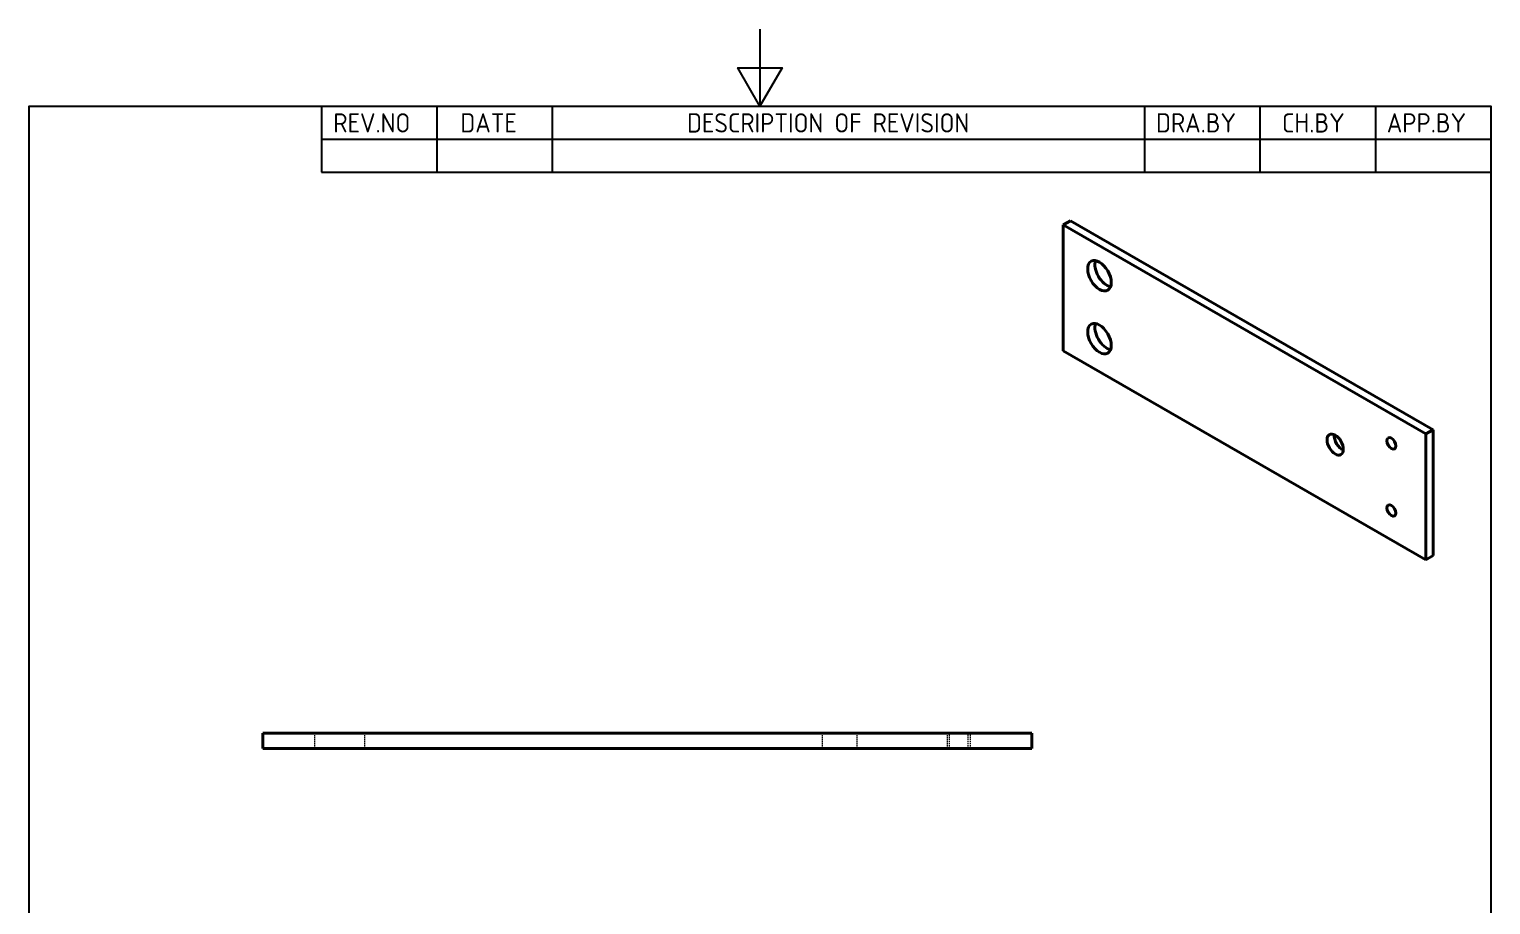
# Model space of a CAD drawing. Header units: millimetres. Extents: x 0 to 210, y 0 to 297.
# Drawn here: x 10 to 200, y 183.2 to 297 of the extents above; entities that cross this region are included whole.
import ezdxf

# ---------------------------------------------------------------- set-up
doc = ezdxf.new("R2010")
doc.units = ezdxf.units.MM
doc.linetypes.add('DASHED', pattern=[0.2067, 0.1654, -0.0413])
doc.layers.get('0').update_dxf_attribs({"color": 3, "lineweight": 25, "true_color": 0x00ff00})
for name, color, linetype, lineweight, true_color in [('가려진 것(ISO)', 2, 'DASHED', 18, 0xffff00), ('가시적인 것(ISO)', 3, 'Continuous', 40, 0x00ff00), ('기호(ISO)', 5, 'Continuous', 25, 0x0000ff)]:
    doc.layers.add(name, color=color, linetype=linetype, lineweight=lineweight, true_color=true_color)
doc.layers.add('경계(ISO)', color=7, linetype='Continuous', lineweight=25)
doc.styles.add('ISO ProportionalPSTEK', font='isocp.shx')

# ---------------------------------------------------------------- blocks, each defined once
blk = doc.blocks.new('경계 Default Border')
at = {"layer": '경계(ISO)', "flags": 128}
for points in [[(105, 297), (105, 287), (102.11, 292), (107.89, 292), (105, 287)], [(10, 10), (10, 287), (200, 287), (200, 10), (10, 10)]]:
    blk.add_lwpolyline(points, dxfattribs=at)
blk = doc.blocks.new('리비전 내역')
at = {"layer": '기호(ISO)'}
for p, q in [((48, 287), (200, 287)), ((48, 287), (48, 282.72)), ((63, 287), (63, 282.72)), ((78, 287), (78, 282.72)), ((155, 287), (155, 282.72)), ((170, 287), (170, 282.72)), ((185, 287), (185, 282.72)), ((200, 287), (200, 282.72)), ((48, 282.72), (200, 282.72)), ((48, 282.72), (48, 278.44)), ((63, 282.72), (63, 278.44)), ((78, 282.72), (78, 278.44)), ((155, 282.72), (155, 278.44)), ((170, 282.72), (170, 278.44)), ((185, 282.72), (185, 278.44)), ((200, 282.72), (200, 278.44)), ((48, 278.44), (200, 278.44))]:
    blk.add_line(p, q, dxfattribs=at)
at = {"layer": '기호(ISO)', "color": 2, "true_color": 0xffff00, "char_height": 2.5, "attachment_point": 7, "style": 'ISO ProportionalPSTEK'}
for s, insert in [('REV.NO', (49.53, 283.58)), ('DATE', (66.05, 283.58)), ('DESCRIPTION OF REVISION', (95.51, 283.58)), ('DRA.BY', (156.48, 283.58)), ('CH.BY', (172.86, 283.58)), ('APP.BY', (186.48, 283.58))]:
    blk.add_mtext(s, dxfattribs=dict(at, insert=insert))

msp = doc.modelspace()

# ---------------------------------------------------------------- linework, layer by layer
at = {"layer": '가려진 것(ISO)'}
for p, q in [((47.102, 205.542), (47.102, 203.542)), ((53.602, 205.542), (53.602, 203.542)), ((113.102, 205.542), (113.102, 203.542)), ((117.602, 205.542), (117.602, 203.542)), ((129.352, 205.542), (129.352, 203.542)), ((129.623, 203.542), (129.623, 205.542)), ((132.082, 203.542), (132.082, 205.542)), ((132.352, 203.542), (132.352, 205.542))]:
    msp.add_line(p, q, dxfattribs=at)
at = {"layer": '가시적인 것(ISO)'}
for p, q in [((145.36, 272.106), (144.417, 271.563)), ((145.36, 272.106), (192.5, 244.96)), ((144.417, 255.212), (144.417, 271.563)), ((144.417, 271.563), (191.557, 244.417)), ((191.557, 228.066), (144.417, 255.212)), ((191.557, 244.417), (192.5, 244.96)), ((191.557, 228.066), (191.557, 244.417)), ((192.5, 244.96), (192.5, 228.609)), ((192.5, 228.609), (191.557, 228.066)), ((40.352, 205.542), (40.352, 203.542)), ((40.352, 205.542), (140.352, 205.542)), ((140.352, 203.542), (140.352, 205.542)), ((40.352, 203.542), (140.352, 203.542))]:
    msp.add_line(p, q, dxfattribs=at)
for centre, major_axis in [((149.131, 264.964), (-1.081, 1.878)), ((149.131, 256.789), (-1.081, 1.878)), ((179.772, 243.028), (-0.749, 1.3)), ((187.079, 243.18), (-0.409, 0.71)), ((187.079, 234.46), (-0.409, 0.71))]:
    msp.add_ellipse(centre, major_axis=major_axis, ratio=0.5780931, dxfattribs=at)
for centre, major_axis, start_param, end_param in [((150.074, 265.507), (1.081, -1.878), 3.5908577, 5.8339203), ((150.074, 257.332), (1.081, -1.878), 3.5908577, 5.8339203), ((180.715, 243.571), (0.749, -1.3), 3.8197093, 5.6050687)]:
    msp.add_ellipse(centre, major_axis=major_axis, ratio=0.5780931, start_param=start_param, end_param=end_param, dxfattribs=at)

# ---------------------------------------------------------------- block references
msp.add_blockref('경계 Default Border', (0, 0))
at = {"layer": '기호(ISO)'}
msp.add_blockref('리비전 내역', (0, 0), dxfattribs=at)

doc.saveas('drawing.dxf')
